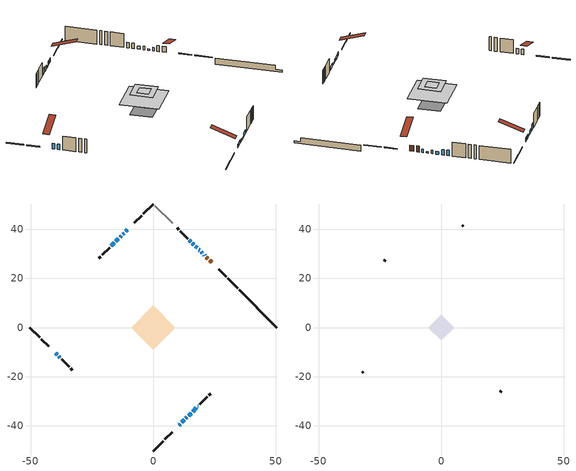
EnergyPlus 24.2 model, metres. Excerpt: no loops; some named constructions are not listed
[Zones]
conditioned space
 floor outside (Floor1 construction): -2.64,0 0,2.64 2.64,0 0,-2.64 z0.9
 floor adiabatic (AdiabaticFloorConstruction): -8.97,0 0,8.97 8.97,0 0,-8.97 z3.34
 floor foundation (Slab1 construction): -5.16,0 0,5.16 5.16,0 0,-5.16 z-1.23
 wall outside (RimJoist1 construction): 0,-50.34 4.04,-46.29 / -50.34,0 -46.29,-4.04 / 0,50.34 -4.04,46.29 / 34.38,15.96 30.33,20 z0.9:1.2
 wall outside (RimJoist2 construction): 4.7,-45.64 7.72,-42.61 / -45.64,-4.7 -42.61,-7.72 / -4.7,45.64 -7.72,42.61 / 29.68,20.66 26.65,23.68 z0.9:1.2
 wall outside (AdiabaticWallConstruction 1): 23.83,26.51 22.93,27.4 / 22.28,28.06 21.68,28.66 z0.9:2.93
 wall outside (AdiabaticWallConstruction): 10.55,-39.79 10.98,-39.35 / 18.89,31.45 18.56,31.78 z0.9:2.12; -39.79,-10.55 -39.23,-11.11 / -38.57,-11.76 -38.02,-12.32 / 16.53,33.81 15.97,34.36 / 15.32,35.02 14.76,35.58 z0.9:2.74; 21.03,29.31 20.72,29.62 z0.9:2.1; -10.55,39.79 -11.18,39.16 z0.9:2.24; -11.84,38.5 -12.34,38 / -14.17,36.16 -15.2,35.14 z0.9:2.22; 11.64,-38.7 12.66,-37.67 z0.9:2.13; 13.32,-37.02 13.72,-36.62 z0.9:1.82; 20.06,30.27 19.54,30.8 / -13,37.34 -13.52,36.82 / 14.37,-35.97 15.41,-34.92 z0.9:1.35; 17.91,32.43 17.19,33.15 z0.9:1.92; 16.07,-34.27 17.54,-32.79 z0.9:2.16; 18.2,-32.14 18.31,-32.03 z0.9:1.41; -15.86,34.48 -17.08,33.26 z0.9:2.91
 wall outside (Wall1 construction): 18.96,-31.37 22.01,-28.33 / -37.36,-12.98 -34.31,-16.02 / -17.73,32.6 -20.78,29.56 / 14.1,36.23 11.06,39.28 z0.9:5.78
 wall outside (Wall2 construction): 22.67,-27.67 23.38,-26.96 / -33.66,-16.68 -32.95,-17.39 / -21.44,28.9 -22.15,28.19 / 10.4,39.94 9.69,40.65 z0.9:5.78
 wall foundation (FoundationWall1 construction): 35.03,15.3,-1.23 35.03,15.3,0.9 48.81,1.53,0.9 48.81,1.53,-0.5 50.34,0,-0.5 50.34,0,-1.23
 wall adiabatic (Wall6 construction): 7.94,42.4 0.66,49.68 z0.9:5.78
 window (WindowConstruction 14): 10.55,-39.79 10.98,-39.36 z0.9:2.12
 window (WindowConstruction 7): -39.79,-10.55 -39.23,-11.11 z0.9:2.74
 window (WindowConstruction 8): -38.57,-11.76 -38.02,-12.32 z0.9:2.74
 window (WindowConstruction 9): 21.03,29.31 20.72,29.62 z0.9:2.09
 window (WindowConstruction 10): -10.55,39.79 -11.18,39.16 z0.9:2.24
 window (WindowConstruction 11): -11.84,38.5 -12.34,38 z0.9:2.22
 window (WindowConstruction 12): 11.64,-38.7 12.66,-37.67 z0.9:2.13
 window (WindowConstruction 13): 13.32,-37.02 13.71,-36.62 z0.9:1.81
 window (WindowConstruction 16): 20.06,30.27 19.54,30.8 z0.9:1.35
 window (WindowConstruction 17): -13,37.34 -13.52,36.82 z0.9:1.35
 window (WindowConstruction 18): 14.37,-35.97 15.41,-34.92 z0.9:1.35
 window (WindowConstruction 15): 18.88,31.45 18.56,31.78 z0.9:2.12
 window (WindowConstruction): 17.9,32.43 17.19,33.15 z0.9:1.91
 window (WindowConstruction 1): -14.17,36.16 -15.2,35.14 z0.9:2.22
 window (WindowConstruction 2): 16.07,-34.27 17.54,-32.79 z0.9:2.16
 window (WindowConstruction 3): 18.2,-32.14 18.31,-32.03 z0.9:1.41
 window (WindowConstruction 4): 16.53,33.81 15.97,34.36 z0.9:2.74
 window (WindowConstruction 5): 15.32,35.02 14.76,35.58 z0.9:2.74
 window (WindowConstruction 6): -15.86,34.48 -17.08,33.26 z0.9:2.91
 door (Door): 23.83,26.51 22.93,27.4 z0.9:2.93
 door (Door 1): 22.28,28.06 21.68,28.65 z0.9:2.93
 ceiling adiabatic (AdiabaticFloorConstruction): 0,-8.97 8.97,0 0,8.97 -8.97,0 z3.34
attic - vented
 floor to conditioned space (Floor2 construction Reversed): -2.64,0 0,2.64 2.64,0 0,-2.64 z5.78
 floor to conditioned space (Floor3 construction Reversed): -5.27,0 0,5.27 5.27,0 0,-5.27 z5.78
 wall outside (Wall4 construction): 24.04,-26.3 24.47,-25.87 / -32.29,-18.05 -31.85,-18.48 / -22.81,27.53 -23.24,27.1 / 9.03,41.31 8.6,41.74 z0.9:5.78
 roof outside (Roof1 construction): 9.89,-40.44,5.78 4.15,-34.7,8.49 2.64,-36.21,8.49 8.38,-41.96,5.78; -40.44,-9.89,5.78 -34.7,-4.15,8.49 -36.21,-2.64,8.49 -41.96,-8.38,5.78; -9.89,40.44,5.78 -4.15,34.7,8.49 -2.64,36.21,8.49 -8.38,41.96,5.78; 24.48,25.85,5.78 18.74,20.11,8.49 20.25,18.59,8.49 26,24.34,5.78
[Material] Roughness=Rough; Thermal Absorptance=0.9
Name | Thickness {m} | Conductivity {W/m-K} | Density {kg/m3} | Specific Heat {J/kg-K} | Solar Absorptance | Visible Absorptance
ceiling loosefill ins | 0.169333 | 0.0480833 | 16.02 | 1046.75 | 0.7 | 0.7
ceiling stud and cavity | 0.1397 | 0.528904 | 65.682 | 1177.47 | 0.7 | 0.7
ceiling stud and cavity 1 | 0.1397 | 0.0761394 | 65.682 | 1177.47 | 0.7 | 0.7
gypsum board | 0.0127 | 0.160291 | 801 | 837.4 | 0.6 | 0.6
[Construction]
Floor2 construction: ceiling loosefill ins, ceiling stud and cavity, gypsum board
Floor3 construction: ceiling stud and cavity 1, gypsum board
[EnergyManagementSystem:OutputVariable] Type of Data in Variable=Summed; Update Frequency=ZoneTimestep
Name | EMS Variable | EMS Program or Subroutine | Units
loads_htg_tot_peakload_outvar; loads_htg_tot_annual_outvar; Energy Management System Output Variable 1; Energy Management System Output Variable 45 | loads_htg_tot | total_loads_program | J
loads_clg_tot_peakload_outvar; loads_clg_tot_annual_outvar; Energy Management System Output Variable 2; Energy Management System Output Variable 46 | loads_clg_tot | total_loads_program | J
htg_unmet_hours_annual_outvar; Energy Management System Output Variable 3 | htg_unmet_hours | unmet_hours_program | hr
clg_unmet_hours_annual_outvar; Energy Management System Output Variable 4 | clg_unmet_hours | unmet_hours_program | hr
loads_htg_roofs_annual_outvar; Energy Management System Output Variable 5 | loads_htg_roofs | component_loads_program | J
loads_htg_ceilings_annual_outvar; Energy Management System Output Variable 6 | loads_htg_ceilings | component_loads_program | J
loads_htg_walls_annual_outvar; Energy Management System Output Variable 7 | loads_htg_walls | component_loads_program | J
loads_htg_rim_joists_annual_outvar; Energy Management System Output Variable 8 | loads_htg_rim_joists | component_loads_program | J
loads_htg_foundation_walls_annual_outvar; Energy Management System Output Variable 9 | loads_htg_foundation_walls | component_loads_program | J
loads_htg_doors_annual_outvar; Energy Management System Output Variable 10 | loads_htg_doors | component_loads_program | J
loads_htg_windows_conduction_annual_outvar; Energy Management System Output Variable 11 | loads_htg_windows_conduction | component_loads_program | J
loads_htg_windows_solar_annual_outvar; Energy Management System Output Variable 12 | loads_htg_windows_solar | component_loads_program | J
loads_htg_skylights_conduction_annual_outvar; Energy Management System Output Variable 13 | loads_htg_skylights_conduction | component_loads_program | J
loads_htg_skylights_solar_annual_outvar; Energy Management System Output Variable 14 | loads_htg_skylights_solar | component_loads_program | J
loads_htg_floors_annual_outvar; Energy Management System Output Variable 15 | loads_htg_floors | component_loads_program | J
loads_htg_slabs_annual_outvar; Energy Management System Output Variable 16 | loads_htg_slabs | component_loads_program | J
loads_htg_internal_mass_annual_outvar; Energy Management System Output Variable 17 | loads_htg_internal_mass | component_loads_program | J
loads_htg_infil_annual_outvar; Energy Management System Output Variable 18 | loads_htg_infil | component_loads_program | J
loads_htg_natvent_annual_outvar; Energy Management System Output Variable 19 | loads_htg_natvent | component_loads_program | J
loads_htg_mechvent_annual_outvar; Energy Management System Output Variable 20 | loads_htg_mechvent | component_loads_program | J
loads_htg_whf_annual_outvar; Energy Management System Output Variable 21 | loads_htg_whf | component_loads_program | J
loads_htg_ducts_annual_outvar; Energy Management System Output Variable 22 | loads_htg_ducts | component_loads_program | J
loads_htg_intgains_annual_outvar; Energy Management System Output Variable 23 | loads_htg_intgains | component_loads_program | J
loads_htg_lighting_annual_outvar; Energy Management System Output Variable 24 | loads_htg_lighting | component_loads_program | J
loads_clg_roofs_annual_outvar; Energy Management System Output Variable 25 | loads_clg_roofs | component_loads_program | J
loads_clg_ceilings_annual_outvar; Energy Management System Output Variable 26 | loads_clg_ceilings | component_loads_program | J
loads_clg_walls_annual_outvar; Energy Management System Output Variable 27 | loads_clg_walls | component_loads_program | J
loads_clg_rim_joists_annual_outvar; Energy Management System Output Variable 28 | loads_clg_rim_joists | component_loads_program | J
loads_clg_foundation_walls_annual_outvar; Energy Management System Output Variable 29 | loads_clg_foundation_walls | component_loads_program | J
loads_clg_doors_annual_outvar; Energy Management System Output Variable 30 | loads_clg_doors | component_loads_program | J
loads_clg_windows_conduction_annual_outvar; Energy Management System Output Variable 31 | loads_clg_windows_conduction | component_loads_program | J
loads_clg_windows_solar_annual_outvar; Energy Management System Output Variable 32 | loads_clg_windows_solar | component_loads_program | J
loads_clg_skylights_conduction_annual_outvar; Energy Management System Output Variable 33 | loads_clg_skylights_conduction | component_loads_program | J
loads_clg_skylights_solar_annual_outvar; Energy Management System Output Variable 34 | loads_clg_skylights_solar | component_loads_program | J
loads_clg_floors_annual_outvar; Energy Management System Output Variable 35 | loads_clg_floors | component_loads_program | J
loads_clg_slabs_annual_outvar; Energy Management System Output Variable 36 | loads_clg_slabs | component_loads_program | J
loads_clg_internal_mass_annual_outvar; Energy Management System Output Variable 37 | loads_clg_internal_mass | component_loads_program | J
loads_clg_infil_annual_outvar; Energy Management System Output Variable 38 | loads_clg_infil | component_loads_program | J
loads_clg_natvent_annual_outvar; Energy Management System Output Variable 39 | loads_clg_natvent | component_loads_program | J
loads_clg_mechvent_annual_outvar; Energy Management System Output Variable 40 | loads_clg_mechvent | component_loads_program | J
loads_clg_whf_annual_outvar; Energy Management System Output Variable 41 | loads_clg_whf | component_loads_program | J
loads_clg_ducts_annual_outvar; Energy Management System Output Variable 42 | loads_clg_ducts | component_loads_program | J
loads_clg_intgains_annual_outvar; Energy Management System Output Variable 43 | loads_clg_intgains | component_loads_program | J
loads_clg_lighting_annual_outvar; Energy Management System Output Variable 44 | loads_clg_lighting | component_loads_program | J
[Schedule:Day:Interval]
interior lighting schedule day: No, 01:00, 0.108182, 04:00, 0.0901515, 05:00, 0.0991667, 06:00, 0.162273, 07:00, 0.270455, 08:00, 0.342576, 10:00, 0.369621, 11:00, 0.351591, 12:00, 0.333561, 13:00, 0.324545, 14:00, 0.31553, 15:00, 0.333561, 16:00, 0.369621, 17:00, 0.450758, 18:00, 0.585985, 19:00, 0.775303, 20:00, 0.955606, 21:00, 0.991667, 22:00, 0.712197, 23:00, 0.360606, 24:00, 0.162273
interior lighting schedule day 1: No, 01:00, 0.100909, 04:00, 0.0840909, 05:00, 0.0925, 06:00, 0.151364, 07:00, 0.252273, 08:00, 0.319545, 10:00, 0.344773, 11:00, 0.327955, 12:00, 0.311136, 13:00, 0.302727, 14:00, 0.294318, 15:00, 0.311136, 16:00, 0.344773, 17:00, 0.420455, 18:00, 0.546591, 19:00, 0.723182, 20:00, 0.891364, 21:00, 0.925, 22:00, 0.664318, 23:00, 0.336364, 24:00, 0.151364
interior lighting schedule day 2: No, 01:00, 0.0927273, 04:00, 0.0772727, 05:00, 0.085, 06:00, 0.139091, 07:00, 0.231818, 08:00, 0.293636, 10:00, 0.316818, 11:00, 0.301364, 12:00, 0.285909, 13:00, 0.278182, 14:00, 0.270455, 15:00, 0.285909, 16:00, 0.316818, 17:00, 0.386364, 18:00, 0.502273, 19:00, 0.664545, 20:00, 0.819091, 21:00, 0.85, 22:00, 0.610455, 23:00, 0.309091, 24:00, 0.139091
interior lighting schedule day 3: No, 01:00, 0.0845455, 04:00, 0.0704545, 05:00, 0.0775, 06:00, 0.126818, 07:00, 0.211364, 08:00, 0.267727, 10:00, 0.288864, 11:00, 0.274773, 12:00, 0.260682, 13:00, 0.253636, 14:00, 0.246591, 15:00, 0.260682, 16:00, 0.288864, 17:00, 0.352273, 18:00, 0.457955, 19:00, 0.605909, 20:00, 0.746818, 21:00, 0.775, 22:00, 0.556591, 23:00, 0.281818, 24:00, 0.126818
interior lighting schedule day 4: No, 01:00, 0.0763636, 04:00, 0.0636364, 05:00, 0.07, 06:00, 0.114545, 07:00, 0.190909, 08:00, 0.241818, 10:00, 0.260909, 11:00, 0.248182, 12:00, 0.235455, 13:00, 0.229091, 14:00, 0.222727, 15:00, 0.235455, 16:00, 0.260909, 17:00, 0.318182, 18:00, 0.413636, 19:00, 0.547273, 20:00, 0.674545, 21:00, 0.7, 22:00, 0.502727, 23:00, 0.254545, 24:00, 0.114545
interior lighting schedule day 5: No, 01:00, 0.0727273, 04:00, 0.0606061, 05:00, 0.0666667, 06:00, 0.109091, 07:00, 0.181818, 08:00, 0.230303, 10:00, 0.248485, 11:00, 0.236364, 12:00, 0.224242, 13:00, 0.218182, 14:00, 0.212121, 15:00, 0.224242, 16:00, 0.248485, 17:00, 0.30303, 18:00, 0.393939, 19:00, 0.521212, 20:00, 0.642424, 21:00, 0.666667, 22:00, 0.478788, 23:00, 0.242424, 24:00, 0.109091
interior lighting schedule day 6: No, 01:00, 0.0745455, 04:00, 0.0621212, 05:00, 0.0683333, 06:00, 0.111818, 07:00, 0.186364, 08:00, 0.236061, 10:00, 0.254697, 11:00, 0.242273, 12:00, 0.229848, 13:00, 0.223636, 14:00, 0.217424, 15:00, 0.229848, 16:00, 0.254697, 17:00, 0.310606, 18:00, 0.403788, 19:00, 0.534242, 20:00, 0.658485, 21:00, 0.683333, 22:00, 0.490758, 23:00, 0.248485, 24:00, 0.111818
interior lighting schedule day 7: No, 01:00, 0.08, 04:00, 0.0666667, 05:00, 0.0733333, 06:00, 0.12, 07:00, 0.2, 08:00, 0.253333, 10:00, 0.273333, 11:00, 0.26, 12:00, 0.246667, 13:00, 0.24, 14:00, 0.233333, 15:00, 0.246667, 16:00, 0.273333, 17:00, 0.333333, 18:00, 0.433333, 19:00, 0.573333, 20:00, 0.706667, 21:00, 0.733333, 22:00, 0.526667, 23:00, 0.266667, 24:00, 0.12
interior lighting schedule day 8: No, 01:00, 0.0890909, 04:00, 0.0742424, 05:00, 0.0816667, 06:00, 0.133636, 07:00, 0.222727, 08:00, 0.282121, 10:00, 0.304394, 11:00, 0.289545, 12:00, 0.274697, 13:00, 0.267273, 14:00, 0.259848, 15:00, 0.274697, 16:00, 0.304394, 17:00, 0.371212, 18:00, 0.482576, 19:00, 0.638485, 20:00, 0.78697, 21:00, 0.816667, 22:00, 0.586515, 23:00, 0.29697, 24:00, 0.133636
interior lighting schedule day 9: No, 01:00, 0.0972727, 04:00, 0.0810606, 05:00, 0.0891667, 06:00, 0.145909, 07:00, 0.243182, 08:00, 0.30803, 10:00, 0.332348, 11:00, 0.316136, 12:00, 0.299924, 13:00, 0.291818, 14:00, 0.283712, 15:00, 0.299924, 16:00, 0.332348, 17:00, 0.405303, 18:00, 0.526894, 19:00, 0.697121, 20:00, 0.859242, 21:00, 0.891667, 22:00, 0.640379, 23:00, 0.324242, 24:00, 0.145909
interior lighting schedule day 10: No, 01:00, 0.105455, 04:00, 0.0878788, 05:00, 0.0966667, 06:00, 0.158182, 07:00, 0.263636, 08:00, 0.333939, 10:00, 0.360303, 11:00, 0.342727, 12:00, 0.325152, 13:00, 0.316364, 14:00, 0.307576, 15:00, 0.325152, 16:00, 0.360303, 17:00, 0.439394, 18:00, 0.571212, 19:00, 0.755758, 20:00, 0.931515, 21:00, 0.966667, 22:00, 0.694242, 23:00, 0.351515, 24:00, 0.158182
interior lighting schedule day 11: No, 01:00, 0.109091, 04:00, 0.0909091, 05:00, 0.1, 06:00, 0.163636, 07:00, 0.272727, 08:00, 0.345455, 10:00, 0.372727, 11:00, 0.354545, 12:00, 0.336364, 13:00, 0.327273, 14:00, 0.318182, 15:00, 0.336364, 16:00, 0.372727, 17:00, 0.454545, 18:00, 0.590909, 19:00, 0.781818, 20:00, 0.963636, 21:00, 1, 22:00, 0.718182, 23:00, 0.363636, 24:00, 0.163636
interior lighting schedule default day; occupants schedule default day; clothes dryer schedule default day; cooking range schedule default day; mech vent bath fan 0 schedule default day; mech vent range fan 0 schedule default day; misc plug loads schedule default day; general water use schedule default day; heating setpoint default day; cooling setpoint default day; clothes dryer exhaust 0 schedule default day; cooling season schedule day; cooling season schedule day 2; cooling season schedule default day; exterior lighting schedule default day; natural vent schedule default day: No, 24:00, 0
occupants schedule day: No, 05:00, 0.426829, 06:00, 0.719512, 07:00, 1, 08:00, 0.670732, 09:00, 0.329268, 14:00, 0.170732, 15:00, 0.231707, 16:00, 0.329268, 17:00, 0.5, 18:00, 0.670732, 19:00, 0.829268, 21:00, 1, 22:00, 0.853659, 23:00, 0.646341, 24:00, 0.426829
clothes dryer schedule day; clothes dryer exhaust 0 schedule day: No, 01:00, 0.123457, 02:00, 0.0740741, 03:00, 0.0493827, 04:00, 0.0246914, 05:00, 0.0493827, 06:00, 0.0740741, 07:00, 0.197531, 08:00, 0.395062, 09:00, 0.592593, 10:00, 0.839506, 11:00, 0.962963, 12:00, 1, 13:00, 0.91358, 14:00, 0.82716, 15:00, 0.716049, 16:00, 0.753086, 17:00, 0.679012, 18:00, 0.666667, 20:00, 0.62963, 21:00, 0.641975, 22:00, 0.666667, 23:00, 0.54321, 24:00, 0.296296
cooking range schedule day: No, 05:00, 0.0597015, 06:00, 0.11194, 07:00, 0.171642, 08:00, 0.291045, 11:00, 0.343284, 12:00, 0.402985, 13:00, 0.462687, 14:00, 0.343284, 15:00, 0.291045, 16:00, 0.402985, 17:00, 0.567164, 18:00, 1, 19:00, 0.850746, 20:00, 0.432836, 21:00, 0.291045, 22:00, 0.231343, 23:00, 0.171642, 24:00, 0.11194
mech vent bath fan 0 schedule day: No, 07:00, 0, 08:00, 1, 09:00, 0.2, 24:00, 0
mech vent range fan 0 schedule day: No, 18:00, 0, 19:00, 1, 20:00, 0.2, 24:00, 0
misc plug loads schedule day: No, 06:00, 0.705882, 07:00, 0.745098, 08:00, 0.803922, 15:00, 0.823529, 16:00, 0.862745, 17:00, 0.921569, 18:00, 0.980392, 19:00, 1, 20:00, 0.980392, 21:00, 0.941176, 22:00, 0.862745, 23:00, 0.784314, 24:00, 0.72549
general water use schedule day: No, 01:00, 0.315068, 03:00, 0.287671, 04:00, 0.342466, 05:00, 0.369863, 06:00, 0.520548, 07:00, 0.60274, 08:00, 0.534247, 10:00, 0.506849, 11:00, 0.465753, 14:00, 0.479452, 15:00, 0.534247, 16:00, 0.589041, 17:00, 0.69863, 18:00, 0.876712, 19:00, 0.890411, 20:00, 0.986301, 21:00, 1, 22:00, 0.863014, 23:00, 0.616438, 24:00, 0.465753
heating setpoint day: No, 07:00, 18, 23:00, 21, 24:00, 18
cooling setpoint day: No, 24:00, 25
cooling season schedule day 1: No, 24:00, 1
exterior lighting schedule day: No, 01:00, 0.566667, 03:00, 0.524167, 05:00, 0.495833, 06:00, 0.5525, 07:00, 0.623333, 08:00, 0.580833, 09:00, 0.439167, 10:00, 0.354167, 12:00, 0.34, 13:00, 0.354167, 14:00, 0.396667, 15:00, 0.425, 16:00, 0.495833, 17:00, 0.623333, 18:00, 0.793333, 19:00, 0.906667, 20:00, 0.963333, 21:00, 0.991667, 22:00, 0.920833, 23:00, 0.793333, 24:00, 0.665833
exterior lighting schedule day 1: No, 01:00, 0.528571, 03:00, 0.488929, 05:00, 0.4625, 06:00, 0.515357, 07:00, 0.581429, 08:00, 0.541786, 09:00, 0.409643, 10:00, 0.330357, 12:00, 0.317143, 13:00, 0.330357, 14:00, 0.37, 15:00, 0.396429, 16:00, 0.4625, 17:00, 0.581429, 18:00, 0.74, 19:00, 0.845714, 20:00, 0.898571, 21:00, 0.925, 22:00, 0.858929, 23:00, 0.74, 24:00, 0.621071
exterior lighting schedule day 10: No, 01:00, 0.552381, 03:00, 0.510952, 05:00, 0.483333, 06:00, 0.538571, 07:00, 0.607619, 08:00, 0.56619, 09:00, 0.428095, 10:00, 0.345238, 12:00, 0.331429, 13:00, 0.345238, 14:00, 0.386667, 15:00, 0.414286, 16:00, 0.483333, 17:00, 0.607619, 18:00, 0.773333, 19:00, 0.88381, 20:00, 0.939048, 21:00, 0.966667, 22:00, 0.897619, 23:00, 0.773333, 24:00, 0.649048
exterior lighting schedule day 11: No, 01:00, 0.571429, 03:00, 0.528571, 05:00, 0.5, 06:00, 0.557143, 07:00, 0.628571, 08:00, 0.585714, 09:00, 0.442857, 10:00, 0.357143, 12:00, 0.342857, 13:00, 0.357143, 14:00, 0.4, 15:00, 0.428571, 16:00, 0.5, 17:00, 0.628571, 18:00, 0.8, 19:00, 0.914286, 20:00, 0.971429, 21:00, 1, 22:00, 0.928571, 23:00, 0.8, 24:00, 0.671429
exterior lighting schedule day 2: No, 01:00, 0.485714, 03:00, 0.449286, 05:00, 0.425, 06:00, 0.473571, 07:00, 0.534286, 08:00, 0.497857, 09:00, 0.376429, 10:00, 0.303571, 12:00, 0.291429, 13:00, 0.303571, 14:00, 0.34, 15:00, 0.364286, 16:00, 0.425, 17:00, 0.534286, 18:00, 0.68, 19:00, 0.777143, 20:00, 0.825714, 21:00, 0.85, 22:00, 0.789286, 23:00, 0.68, 24:00, 0.570714
exterior lighting schedule day 3: No, 01:00, 0.442857, 03:00, 0.409643, 05:00, 0.3875, 06:00, 0.431786, 07:00, 0.487143, 08:00, 0.453929, 09:00, 0.343214, 10:00, 0.276786, 12:00, 0.265714, 13:00, 0.276786, 14:00, 0.31, 15:00, 0.332143, 16:00, 0.3875, 17:00, 0.487143, 18:00, 0.62, 19:00, 0.708571, 20:00, 0.752857, 21:00, 0.775, 22:00, 0.719643, 23:00, 0.62, 24:00, 0.520357
exterior lighting schedule day 4: No, 01:00, 0.4, 03:00, 0.37, 05:00, 0.35, 06:00, 0.39, 07:00, 0.44, 08:00, 0.41, 09:00, 0.31, 10:00, 0.25, 12:00, 0.24, 13:00, 0.25, 14:00, 0.28, 15:00, 0.3, 16:00, 0.35, 17:00, 0.44, 18:00, 0.56, 19:00, 0.64, 20:00, 0.68, 21:00, 0.7, 22:00, 0.65, 23:00, 0.56, 24:00, 0.47
exterior lighting schedule day 5: No, 01:00, 0.380952, 03:00, 0.352381, 05:00, 0.333333, 06:00, 0.371429, 07:00, 0.419048, 08:00, 0.390476, 09:00, 0.295238, 10:00, 0.238095, 12:00, 0.228571, 13:00, 0.238095, 14:00, 0.266667, 15:00, 0.285714, 16:00, 0.333333, 17:00, 0.419048, 18:00, 0.533333, 19:00, 0.609524, 20:00, 0.647619, 21:00, 0.666667, 22:00, 0.619048, 23:00, 0.533333, 24:00, 0.447619
exterior lighting schedule day 6: No, 01:00, 0.390476, 03:00, 0.36119, 05:00, 0.341667, 06:00, 0.380714, 07:00, 0.429524, 08:00, 0.400238, 09:00, 0.302619, 10:00, 0.244048, 12:00, 0.234286, 13:00, 0.244048, 14:00, 0.273333, 15:00, 0.292857, 16:00, 0.341667, 17:00, 0.429524, 18:00, 0.546667, 19:00, 0.624762, 20:00, 0.66381, 21:00, 0.683333, 22:00, 0.634524, 23:00, 0.546667, 24:00, 0.45881
exterior lighting schedule day 7: No, 01:00, 0.419048, 03:00, 0.387619, 05:00, 0.366667, 06:00, 0.408571, 07:00, 0.460952, 08:00, 0.429524, 09:00, 0.324762, 10:00, 0.261905, 12:00, 0.251429, 13:00, 0.261905, 14:00, 0.293333, 15:00, 0.314286, 16:00, 0.366667, 17:00, 0.460952, 18:00, 0.586667, 19:00, 0.670476, 20:00, 0.712381, 21:00, 0.733333, 22:00, 0.680952, 23:00, 0.586667, 24:00, 0.492381
exterior lighting schedule day 8: No, 01:00, 0.466667, 03:00, 0.431667, 05:00, 0.408333, 06:00, 0.455, 07:00, 0.513333, 08:00, 0.478333, 09:00, 0.361667, 10:00, 0.291667, 12:00, 0.28, 13:00, 0.291667, 14:00, 0.326667, 15:00, 0.35, 16:00, 0.408333, 17:00, 0.513333, 18:00, 0.653333, 19:00, 0.746667, 20:00, 0.793333, 21:00, 0.816667, 22:00, 0.758333, 23:00, 0.653333, 24:00, 0.548333
exterior lighting schedule day 9: No, 01:00, 0.509524, 03:00, 0.47131, 05:00, 0.445833, 06:00, 0.496786, 07:00, 0.560476, 08:00, 0.522262, 09:00, 0.394881, 10:00, 0.318452, 12:00, 0.305714, 13:00, 0.318452, 14:00, 0.356667, 15:00, 0.382143, 16:00, 0.445833, 17:00, 0.560476, 18:00, 0.713333, 19:00, 0.815238, 20:00, 0.86619, 21:00, 0.891667, 22:00, 0.827976, 23:00, 0.713333, 24:00, 0.59869
[Schedule:Week:Daily]
heating setpoint Week Rule - Jan1-Dec31: heating setpoint day, heating setpoint day, heating setpoint day, heating setpoint day, heating setpoint day, heating setpoint day, heating setpoint day, heating setpoint default day, heating setpoint default day, heating setpoint default day, heating setpoint default day, heating setpoint default day
cooling setpoint Week Rule - Jan1-Dec31: cooling setpoint day, cooling setpoint day, cooling setpoint day, cooling setpoint day, cooling setpoint day, cooling setpoint day, cooling setpoint day, cooling setpoint default day, cooling setpoint default day, cooling setpoint default day, cooling setpoint default day, cooling setpoint default day
clothes dryer exhaust 0 schedule Week Rule - Jan1-Dec31: clothes dryer exhaust 0 schedule day, clothes dryer exhaust 0 schedule day, clothes dryer exhaust 0 schedule day, clothes dryer exhaust 0 schedule day, clothes dryer exhaust 0 schedule day, clothes dryer exhaust 0 schedule day, clothes dryer exhaust 0 schedule day, clothes dryer exhaust 0 schedule default day, clothes dryer exhaust 0 schedule default day, clothes dryer exhaust 0 schedule default day, clothes dryer exhaust 0 schedule default day, clothes dryer exhaust 0 schedule default day
cooling season schedule Week Rule - Jan1-May26: cooling season schedule day, cooling season schedule day, cooling season schedule day, cooling season schedule day, cooling season schedule day, cooling season schedule day, cooling season schedule day, cooling season schedule default day, cooling season schedule default day, cooling season schedule default day, cooling season schedule default day, cooling season schedule default day
cooling season schedule Week Rule - May27-Jun2: cooling season schedule day, cooling season schedule day, cooling season schedule day, cooling season schedule day, cooling season schedule day, cooling season schedule day 1, cooling season schedule day 1, cooling season schedule default day, cooling season schedule default day, cooling season schedule default day, cooling season schedule default day, cooling season schedule default day
cooling season schedule Week Rule - Jun3-Sep29: cooling season schedule day 1, cooling season schedule day 1, cooling season schedule day 1, cooling season schedule day 1, cooling season schedule day 1, cooling season schedule day 1, cooling season schedule day 1, cooling season schedule default day, cooling season schedule default day, cooling season schedule default day, cooling season schedule default day, cooling season schedule default day
cooling season schedule Week Rule - Sep30-Oct6: cooling season schedule day 1, cooling season schedule day 2, cooling season schedule day 2, cooling season schedule day 2, cooling season schedule day 2, cooling season schedule day 2, cooling season schedule day 2, cooling season schedule default day, cooling season schedule default day, cooling season schedule default day, cooling season schedule default day, cooling season schedule default day
cooling season schedule Week Rule - Oct7-Dec31: cooling season schedule day 2, cooling season schedule day 2, cooling season schedule day 2, cooling season schedule day 2, cooling season schedule day 2, cooling season schedule day 2, cooling season schedule day 2, cooling season schedule default day, cooling season schedule default day, cooling season schedule default day, cooling season schedule default day, cooling season schedule default day
exterior lighting schedule Week Rule - May27-Jun2: exterior lighting schedule day 4, exterior lighting schedule day 4, exterior lighting schedule day 4, exterior lighting schedule day 4, exterior lighting schedule day 4, exterior lighting schedule day 5, exterior lighting schedule day 5, exterior lighting schedule default day, exterior lighting schedule default day, exterior lighting schedule default day, exterior lighting schedule default day, exterior lighting schedule default day
exterior lighting schedule Week Rule - Jun3-Jun30: exterior lighting schedule day 5, exterior lighting schedule day 5, exterior lighting schedule day 5, exterior lighting schedule day 5, exterior lighting schedule day 5, exterior lighting schedule day 5, exterior lighting schedule day 5, exterior lighting schedule default day, exterior lighting schedule default day, exterior lighting schedule default day, exterior lighting schedule default day, exterior lighting schedule default day
exterior lighting schedule Week Rule - Jul1-Jul28: exterior lighting schedule day 6, exterior lighting schedule day 6, exterior lighting schedule day 6, exterior lighting schedule day 6, exterior lighting schedule day 6, exterior lighting schedule day 6, exterior lighting schedule day 6, exterior lighting schedule default day, exterior lighting schedule default day, exterior lighting schedule default day, exterior lighting schedule default day, exterior lighting schedule default day
exterior lighting schedule Week Rule - Jul29-Aug4: exterior lighting schedule day 6, exterior lighting schedule day 6, exterior lighting schedule day 6, exterior lighting schedule day 7, exterior lighting schedule day 7, exterior lighting schedule day 7, exterior lighting schedule day 7, exterior lighting schedule default day, exterior lighting schedule default day, exterior lighting schedule default day, exterior lighting schedule default day, exterior lighting schedule default day
exterior lighting schedule Week Rule - Aug5-Aug25: exterior lighting schedule day 7, exterior lighting schedule day 7, exterior lighting schedule day 7, exterior lighting schedule day 7, exterior lighting schedule day 7, exterior lighting schedule day 7, exterior lighting schedule day 7, exterior lighting schedule default day, exterior lighting schedule default day, exterior lighting schedule default day, exterior lighting schedule default day, exterior lighting schedule default day
exterior lighting schedule Week Rule - Aug26-Sep1: exterior lighting schedule day 7, exterior lighting schedule day 7, exterior lighting schedule day 7, exterior lighting schedule day 7, exterior lighting schedule day 7, exterior lighting schedule day 7, exterior lighting schedule day 8, exterior lighting schedule default day, exterior lighting schedule default day, exterior lighting schedule default day, exterior lighting schedule default day, exterior lighting schedule default day
exterior lighting schedule Week Rule - Sep2-Sep29: exterior lighting schedule day 8, exterior lighting schedule day 8, exterior lighting schedule day 8, exterior lighting schedule day 8, exterior lighting schedule day 8, exterior lighting schedule day 8, exterior lighting schedule day 8, exterior lighting schedule default day, exterior lighting schedule default day, exterior lighting schedule default day, exterior lighting schedule default day, exterior lighting schedule default day
exterior lighting schedule Week Rule - Sep30-Oct6: exterior lighting schedule day 8, exterior lighting schedule day 9, exterior lighting schedule day 9, exterior lighting schedule day 9, exterior lighting schedule day 9, exterior lighting schedule day 9, exterior lighting schedule day 9, exterior lighting schedule default day, exterior lighting schedule default day, exterior lighting schedule default day, exterior lighting schedule default day, exterior lighting schedule default day
exterior lighting schedule Week Rule - Oct7-Oct27: exterior lighting schedule day 9, exterior lighting schedule day 9, exterior lighting schedule day 9, exterior lighting schedule day 9, exterior lighting schedule day 9, exterior lighting schedule day 9, exterior lighting schedule day 9, exterior lighting schedule default day, exterior lighting schedule default day, exterior lighting schedule default day, exterior lighting schedule default day, exterior lighting schedule default day
exterior lighting schedule Week Rule - Oct28-Nov3: exterior lighting schedule day 9, exterior lighting schedule day 9, exterior lighting schedule day 9, exterior lighting schedule day 9, exterior lighting schedule day 10, exterior lighting schedule day 10, exterior lighting schedule day 10, exterior lighting schedule default day, exterior lighting schedule default day, exterior lighting schedule default day, exterior lighting schedule default day, exterior lighting schedule default day
exterior lighting schedule Week Rule - Nov4-Nov24: exterior lighting schedule day 10, exterior lighting schedule day 10, exterior lighting schedule day 10, exterior lighting schedule day 10, exterior lighting schedule day 10, exterior lighting schedule day 10, exterior lighting schedule day 10, exterior lighting schedule default day, exterior lighting schedule default day, exterior lighting schedule default day, exterior lighting schedule default day, exterior lighting schedule default day
exterior lighting schedule Week Rule - Nov25-Dec1: exterior lighting schedule day 10, exterior lighting schedule day 10, exterior lighting schedule day 10, exterior lighting schedule day 10, exterior lighting schedule day 10, exterior lighting schedule day 10, exterior lighting schedule day 11, exterior lighting schedule default day, exterior lighting schedule default day, exterior lighting schedule default day, exterior lighting schedule default day, exterior lighting schedule default day
exterior lighting schedule Week Rule - Dec2-Dec31: exterior lighting schedule day 11, exterior lighting schedule day 11, exterior lighting schedule day 11, exterior lighting schedule day 11, exterior lighting schedule day 11, exterior lighting schedule day 11, exterior lighting schedule day 11, exterior lighting schedule default day, exterior lighting schedule default day, exterior lighting schedule default day, exterior lighting schedule default day, exterior lighting schedule default day
natural vent schedule Week Rule - Jan1-Dec31: natural vent schedule default day, natural vent schedule default day, natural vent schedule default day, natural vent schedule default day, natural vent schedule default day, natural vent schedule default day, natural vent schedule default day, natural vent schedule default day, natural vent schedule default day, natural vent schedule default day, natural vent schedule default day, natural vent schedule default day
[Schedule:Year]
heating setpoint: heating setpoint Week Rule - Jan1-Dec31, 1, 1, 12, 31
cooling setpoint: cooling setpoint Week Rule - Jan1-Dec31, 1, 1, 12, 31
clothes dryer exhaust 0 schedule: clothes dryer exhaust 0 schedule Week Rule - Jan1-Dec31, 1, 1, 12, 31
cooling season schedule: cooling season schedule Week Rule - Jan1-May26, 1, 1, 5, 26, cooling season schedule Week Rule - May27-Jun2, 5, 27, 6, 2, cooling season schedule Week Rule - Jun3-Sep29, 6, 3, 9, 29, cooling season schedule Week Rule - Sep30-Oct6, 9, 30, 10, 6, cooling season schedule Week Rule - Oct7-Dec31, 10, 7, 12, 31
natural vent schedule: natural vent schedule Week Rule - Jan1-Dec31, 1, 1, 12, 31
